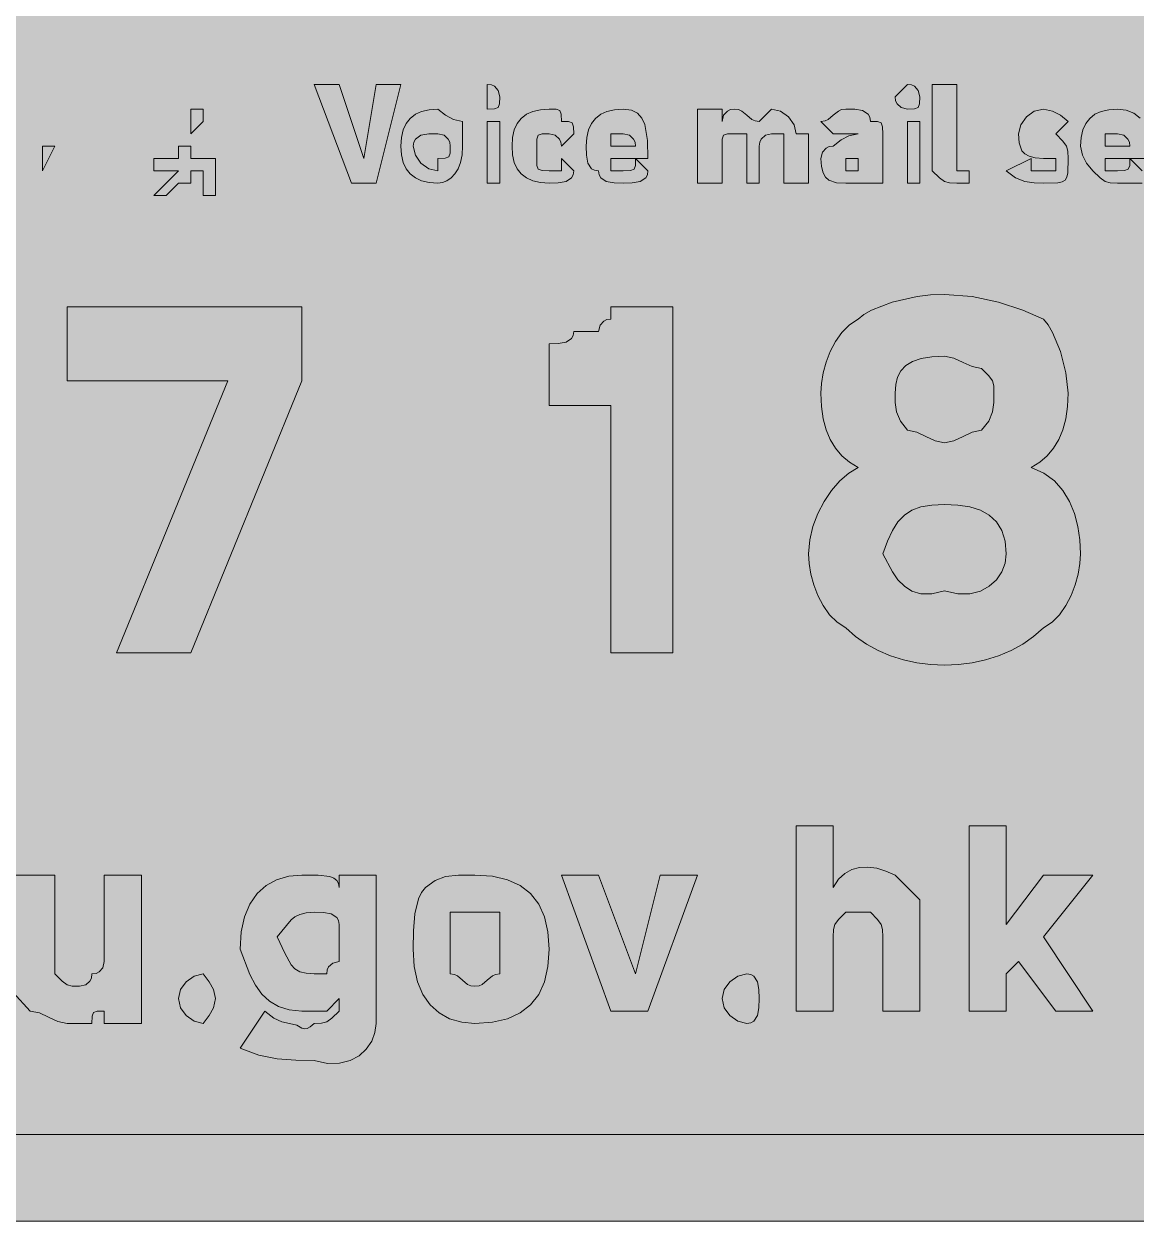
# Model space of a CAD drawing. Header units: metres. Extents: x 49 to 517, y 9 to 262.
# Drawn here: x 236.6 to 344.5, y 9.1 to 125.4 of the extents above; entities that cross this region are included whole.
import ezdxf

# ---------------------------------------------------------------- set-up
doc = ezdxf.new("R2010")
doc.units = ezdxf.units.M
doc.layers.add('FILL_LIME_00FF00', color=7, linetype='Continuous', true_color=0x00ff00)
doc.layers.add('FILL_WHITE_FFFFFF', color=7, linetype='Continuous', true_color=0xffffff)

msp = doc.modelspace()

# ---------------------------------------------------------------- hatches: boundary and pattern name
at = {"layer": 'FILL_LIME_00FF00', "true_color": 0x00ff00}
h = msp.add_hatch(color=7, dxfattribs=at)
h.dxf.hatch_style = 1
h.paths.add_polyline_path([(500.15, 262.26), (501.64, 262.08), (503.18, 261.75), (504.75, 261.27), (506.32, 260.62), (507.86, 259.79), (509.35, 258.76), (510.75, 257.52), (512.04, 256.12), (513.21, 254.61), (514.23, 253.03), (515.1, 251.37), (515.8, 249.66), (516.32, 247.9), (516.64, 246.12), (516.75, 244.32), (516.75, 27.12), (516.56, 25.32), (516.15, 23.52), (515.74, 21.72), (515.55, 19.92), (514.63, 18.31), (513.6, 16.92), (510.75, 13.92), (509.64, 12.85), (508.2, 11.67), (507.39, 11.14), (506.53, 10.71), (505.65, 10.43), (504.75, 10.32), (502.97, 9.63), (501.3, 9.27), (498.75, 9.12), (66.75, 9.12), (64.95, 9.18), (63.17, 9.36), (61.41, 9.69), (59.7, 10.17), (58.04, 10.82), (56.46, 11.65), (54.95, 12.68), (53.55, 13.92), (52.31, 15.32), (51.28, 16.83), (50.45, 18.41), (49.8, 20.07), (49.32, 21.78), (48.99, 23.54), (48.81, 25.32), (48.75, 27.12), (48.75, 244.32), (48.81, 246.12), (48.99, 247.9), (49.32, 249.66), (49.8, 251.37), (50.45, 253.03), (51.28, 254.61), (52.31, 256.12), (53.55, 257.52), (54.95, 258.76), (56.46, 259.79), (58.04, 260.62), (59.7, 261.27), (61.41, 261.75), (63.17, 262.08), (64.95, 262.26), (66.75, 262.32), (498.75, 262.32), (500.15, 262.26)])
h.paths.add_polyline_path([(64.96, 253.7), (63.22, 253.09), (61.6, 252.15), (60.15, 250.92), (58.92, 249.47), (57.97, 247.84), (57.37, 246.11), (57.21, 245.22), (57.15, 244.32), (57.15, 27.12), (57.34, 26.22), (57.75, 25.32), (58.16, 24.42), (58.35, 23.52), (58.56, 22.62), (59.1, 21.72), (60.75, 19.92), (61.86, 19.04), (63.3, 18.27), (64.97, 17.73), (66.75, 17.52), (498.75, 17.52), (499.86, 17.73), (501.3, 18.27), (504.75, 19.92), (505.63, 21.72), (506.4, 23.52), (506.94, 25.32), (507.15, 27.12), (507.15, 244.32), (507.15, 247.92), (506.44, 248.8), (505.95, 249.57), (505.46, 250.11), (505.15, 250.27), (504.75, 250.32), (502.97, 251.89), (501.3, 253.02), (499.86, 253.69), (498.75, 253.92), (66.75, 253.92), (65.85, 253.86), (64.96, 253.7)], flags=16)
h = msp.add_hatch(color=7, dxfattribs=at)
h.dxf.hatch_style = 1
h.paths.add_polyline_path([(269.55, 109.92), (268.35, 109.92), (264.75, 119.52), (267.15, 119.52), (269.55, 112.32), (270.75, 119.52), (273.15, 119.52), (270.75, 109.92), (269.55, 109.92)])
h = msp.add_hatch(color=7, dxfattribs=at)
h.dxf.hatch_style = 1
h.paths.add_polyline_path([(282.73, 117.63), (282.6, 117.27), (282.24, 117.14), (281.55, 117.12), (281.55, 118.32), (281.55, 119.52), (281.95, 119.47), (282.24, 119.33), (282.6, 118.92), (282.75, 118.32), (282.73, 117.63)])
h = msp.add_hatch(color=7, dxfattribs=at)
h.dxf.hatch_style = 1
h.paths.add_polyline_path([(323.53, 117.63), (323.4, 117.27), (323.04, 117.14), (322.35, 117.12), (321.75, 117.27), (321.34, 117.63), (321.2, 117.92), (321.15, 118.32), (322.35, 119.52), (322.75, 119.47), (323.04, 119.33), (323.4, 118.92), (323.55, 118.32), (323.53, 117.63)])
h = msp.add_hatch(color=7, dxfattribs=at)
h.dxf.hatch_style = 1
h.paths.add_polyline_path([(327.15, 112.32), (327.15, 111.12), (328.35, 111.12), (328.35, 109.92), (327.15, 109.92), (326.44, 109.94), (325.95, 110.07), (325.46, 110.43), (324.75, 111.12), (324.75, 119.52), (327.15, 119.52), (327.15, 112.32)])
h = msp.add_hatch(color=7, dxfattribs=at)
h.dxf.hatch_style = 1
h.paths.add_polyline_path([(253.95, 117.12), (253.95, 115.92), (252.75, 114.72), (252.75, 115.92), (252.75, 117.12), (253.95, 117.12)])
h = msp.add_hatch(color=7, dxfattribs=at)
h.dxf.hatch_style = 1
h.paths.add_polyline_path([(278.94, 111.94), (278.71, 111.33), (278.4, 110.82), (278.04, 110.43), (277.63, 110.14), (277.2, 109.98), (276.75, 109.92), (275.91, 109.98), (275.17, 110.14), (274.56, 110.43), (274.05, 110.82), (273.66, 111.33), (273.37, 111.94), (273.21, 112.68), (273.15, 113.52), (273.21, 114.36), (273.37, 115.09), (273.66, 115.71), (274.05, 116.22), (274.56, 116.61), (275.17, 116.89), (275.91, 117.06), (276.75, 117.12), (277.5, 116.52), (278.27, 116.11), (279.15, 115.92), (279.15, 113.52), (279.1, 112.68), (278.94, 111.94)])
h.paths.add_polyline_path([(277.76, 114.21), (277.35, 114.57), (276.75, 114.72), (275.87, 114.7), (275.1, 114.57), (274.56, 114.21), (274.4, 113.92), (274.35, 113.52), (274.56, 112.64), (275.1, 111.87), (275.87, 111.33), (276.75, 111.12), (276.75, 112.32), (277.44, 112.34), (277.8, 112.47), (277.93, 112.83), (277.95, 113.52), (277.9, 113.92), (277.76, 114.21)], flags=16)
h = msp.add_hatch(color=7, dxfattribs=at)
h.dxf.hatch_style = 1
h.paths.add_polyline_path([(288.24, 117.1), (288.6, 116.97), (288.73, 116.61), (288.75, 115.92), (289.44, 115.9), (289.8, 115.77), (289.93, 115.41), (289.95, 114.72), (288.75, 113.52), (288.7, 113.92), (288.56, 114.21), (288.15, 114.57), (287.55, 114.72), (286.86, 114.7), (286.5, 114.57), (286.37, 114.21), (286.35, 113.52), (286.35, 112.32), (286.37, 111.63), (286.5, 111.27), (286.86, 111.14), (287.55, 111.12), (288.75, 111.12), (288.75, 112.32), (289.95, 111.12), (289.9, 110.72), (289.74, 110.43), (289.2, 110.07), (288.43, 109.94), (287.55, 109.92), (286.71, 109.98), (285.98, 110.14), (285.36, 110.43), (284.85, 110.82), (284.46, 111.33), (284.17, 111.94), (284.01, 112.68), (283.95, 113.52), (284.01, 114.36), (284.17, 115.09), (284.46, 115.71), (284.85, 116.22), (285.36, 116.61), (285.98, 116.89), (286.71, 117.06), (287.55, 117.12), (288.24, 117.1)])
h = msp.add_hatch(color=7, dxfattribs=at)
h.dxf.hatch_style = 1
h.paths.add_polyline_path([(296.94, 110.43), (296.4, 110.07), (295.63, 109.94), (294.75, 109.92), (293.87, 109.94), (293.1, 110.07), (292.56, 110.43), (292.4, 110.72), (292.35, 111.12), (291.95, 111.17), (291.66, 111.33), (291.3, 111.87), (291.17, 112.64), (291.15, 113.52), (291.21, 114.36), (291.38, 115.09), (291.66, 115.71), (292.05, 116.22), (292.56, 116.61), (293.17, 116.89), (293.91, 117.06), (294.75, 117.12), (295.54, 117.01), (296.14, 116.71), (296.56, 116.23), (296.85, 115.62), (297.11, 114.08), (297.15, 112.32), (295.95, 112.32), (297.15, 111.12), (297.1, 110.72), (296.94, 110.43)])
h.paths.add_polyline_path([(293.55, 112.32), (293.55, 111.12), (294.75, 111.12), (295.44, 111.14), (295.8, 111.27), (295.93, 111.63), (295.95, 112.32), (293.55, 112.32)], flags=16)
h.paths.add_polyline_path([(295.9, 113.92), (295.76, 114.21), (295.35, 114.57), (294.75, 114.72), (293.55, 114.72), (293.55, 113.52), (295.95, 113.52), (295.9, 113.92)], flags=16)
h = msp.add_hatch(color=7, dxfattribs=at)
h.dxf.hatch_style = 1
h.paths.add_polyline_path([(308.55, 114.57), (308.14, 114.21), (308, 113.92), (307.95, 113.52), (307.95, 109.92), (306.75, 109.92), (306.75, 114.72), (305.55, 114.72), (304.86, 114.7), (304.5, 114.57), (304.37, 114.21), (304.35, 113.52), (304.35, 109.92), (301.95, 109.92), (301.95, 117.12), (304.35, 117.12), (304.35, 115.92), (304.5, 116.52), (304.86, 116.93), (305.15, 117.07), (305.55, 117.12), (305.95, 117.07), (306.26, 116.93), (306.75, 116.52), (307.24, 116.11), (307.55, 115.97), (307.95, 115.92), (309.15, 117.12), (310.03, 116.91), (310.8, 116.37), (311.34, 115.6), (311.55, 114.72), (312.75, 114.72), (312.75, 109.92), (310.35, 109.92), (310.35, 114.72), (309.15, 114.72), (308.55, 114.57)])
h = msp.add_hatch(color=7, dxfattribs=at)
h.dxf.hatch_style = 1
h.paths.add_polyline_path([(318.75, 109.92), (316.35, 109.92), (315.47, 109.96), (314.7, 110.22), (314.39, 110.51), (314.16, 110.93), (314, 111.53), (313.95, 112.32), (314.1, 112.92), (314.46, 113.33), (314.75, 113.47), (315.15, 113.52), (315.9, 114.12), (316.67, 114.53), (317.55, 114.72), (316.35, 114.72), (315.15, 114.72), (313.95, 115.92), (314.35, 115.97), (314.66, 116.11), (315.15, 116.52), (315.64, 116.93), (315.95, 117.07), (316.35, 117.12), (317.23, 117.1), (318, 116.97), (318.54, 116.61), (318.7, 116.32), (318.75, 115.92), (319.44, 115.9), (319.8, 115.77), (319.93, 115.41), (319.95, 114.72), (319.95, 111.12), (319.95, 109.92), (318.75, 109.92)])
h.paths.add_polyline_path([(317.55, 111.12), (317.55, 112.32), (316.35, 112.32), (316.35, 111.12), (317.55, 111.12)], flags=16)
h = msp.add_hatch(color=7, dxfattribs=at)
h.dxf.hatch_style = 1
h.paths.add_polyline_path([(337.8, 113.52), (337.93, 113.03), (337.95, 112.32), (337.91, 110.93), (337.82, 110.51), (337.65, 110.22), (337.36, 110.05), (336.94, 109.96), (335.55, 109.92), (334.65, 109.94), (333.75, 110.07), (332.85, 110.43), (331.95, 111.12), (334.35, 112.32), (334.35, 111.12), (335.55, 111.12), (336.75, 111.12), (336.75, 112.32), (335.55, 112.32), (334.76, 112.37), (334.16, 112.53), (333.74, 112.76), (333.45, 113.07), (333.19, 113.84), (333.15, 114.72), (333.36, 115.6), (333.9, 116.37), (334.67, 116.91), (335.55, 117.12), (336.43, 116.93), (337.2, 116.52), (337.95, 115.92), (336.75, 114.72), (337.44, 114.01), (337.8, 113.52)])
h = msp.add_hatch(color=7, dxfattribs=at)
h.dxf.hatch_style = 1
h.paths.add_polyline_path([(342.75, 109.92), (342.04, 109.94), (341.55, 110.07), (341.06, 110.43), (340.35, 111.12), (339.75, 111.87), (339.34, 112.64), (339.15, 113.52), (339.21, 114.36), (339.37, 115.09), (339.66, 115.71), (340.05, 116.22), (340.56, 116.61), (341.17, 116.89), (341.91, 117.06), (342.75, 117.12), (343.59, 117.01), (344.33, 116.71), (344.94, 116.23), (345.45, 115.62), (345.84, 114.89), (346.13, 114.08), (346.29, 113.22), (346.35, 112.32), (343.95, 112.32), (345.15, 111.12), (345.15, 109.92), (342.75, 109.92)])
h.paths.add_polyline_path([(341.55, 112.32), (341.55, 111.12), (342.75, 111.12), (343.44, 111.14), (343.8, 111.27), (343.93, 111.63), (343.95, 112.32), (341.55, 112.32)], flags=16)
h.paths.add_polyline_path([(343.9, 113.92), (343.76, 114.21), (343.35, 114.57), (342.75, 114.72), (341.55, 114.72), (341.55, 113.52), (343.95, 113.52), (343.9, 113.92)], flags=16)
h = msp.add_hatch(color=7, dxfattribs=at)
h.dxf.hatch_style = 1
h.paths.add_polyline_path([(281.55, 109.92), (281.55, 115.92), (282.75, 115.92), (282.75, 109.92), (281.55, 109.92)])
h = msp.add_hatch(color=7, dxfattribs=at)
h.dxf.hatch_style = 1
h.paths.add_polyline_path([(322.35, 109.92), (322.35, 115.92), (323.55, 115.92), (323.55, 109.92), (322.35, 109.92)])
h = msp.add_hatch(color=7, dxfattribs=at)
h.dxf.hatch_style = 1
h.paths.add_polyline_path([(239.55, 113.52), (238.35, 111.12), (238.35, 112.32), (238.35, 113.52), (239.55, 113.52)])
h = msp.add_hatch(color=7, dxfattribs=at)
h.dxf.hatch_style = 1
h.paths.add_polyline_path([(253.95, 111.12), (252.75, 111.12), (252.75, 109.92), (251.55, 109.92), (250.35, 108.72), (249.15, 108.72), (250.35, 109.92), (251.55, 111.12), (249.15, 111.12), (249.15, 112.32), (251.55, 112.32), (251.55, 113.52), (252.75, 113.52), (252.75, 112.32), (255.15, 112.32), (255.15, 109.92), (255.15, 108.72), (253.95, 108.72), (253.95, 109.92), (253.95, 111.12)])
h = msp.add_hatch(color=7, dxfattribs=at)
h.dxf.hatch_style = 1
h.paths.add_polyline_path([(321.96, 63.63), (320.7, 64.02), (319.49, 64.53), (318.36, 65.14), (317.3, 65.88), (316.35, 66.72), (315.51, 67.28), (314.78, 68.01), (314.16, 68.89), (313.65, 69.87), (313.26, 70.9), (312.98, 71.95), (312.81, 72.97), (312.75, 73.92), (312.86, 75.27), (313.16, 76.58), (313.64, 77.84), (314.25, 79.02), (314.98, 80.08), (315.79, 81.01), (316.65, 81.76), (317.55, 82.32), (316.71, 82.83), (315.98, 83.44), (315.36, 84.18), (314.85, 85.02), (314.46, 85.98), (314.17, 87.04), (314.01, 88.23), (313.95, 89.52), (314.01, 90.47), (314.17, 91.49), (314.46, 92.54), (314.85, 93.57), (315.36, 94.55), (315.98, 95.43), (316.71, 96.16), (317.55, 96.72), (318.11, 97.17), (318.86, 97.6), (320.85, 98.37), (323.29, 98.91), (324.6, 99.07), (325.95, 99.12), (328.63, 98.91), (331.2, 98.37), (333.54, 97.6), (335.55, 96.72), (336, 96.16), (336.43, 95.43), (337.2, 93.57), (337.74, 91.49), (337.95, 89.52), (337.89, 88.23), (337.72, 87.04), (337.44, 85.98), (337.05, 85.02), (336.54, 84.18), (335.92, 83.44), (335.19, 82.83), (334.35, 82.32), (335.59, 81.76), (336.62, 81.01), (337.45, 80.08), (338.1, 79.02), (338.58, 77.84), (338.91, 76.58), (339.09, 75.27), (339.15, 73.92), (339.09, 72.97), (338.92, 71.95), (338.64, 70.9), (338.25, 69.87), (337.74, 68.89), (337.13, 68.01), (336.39, 67.28), (335.55, 66.72), (334.6, 65.88), (333.54, 65.14), (332.41, 64.53), (331.2, 64.02), (329.94, 63.63), (328.63, 63.34), (327.3, 63.18), (325.95, 63.12), (324.6, 63.18), (323.27, 63.34), (321.96, 63.63)])
h.paths.add_polyline_path([(322.79, 78.15), (322.05, 77.67), (321.43, 77.02), (320.89, 76.19), (320.4, 75.16), (319.95, 73.92), (320.89, 72.18), (321.43, 71.41), (322.05, 70.77), (322.79, 70.3), (323.66, 70.04), (324.71, 70.03), (325.95, 70.32), (327.24, 70.03), (328.41, 70.04), (329.43, 70.3), (330.3, 70.77), (331, 71.41), (331.52, 72.18), (331.84, 73.03), (331.95, 73.92), (331.84, 75.16), (331.52, 76.19), (331, 77.02), (330.3, 77.67), (329.43, 78.15), (328.41, 78.48), (327.24, 78.66), (325.95, 78.72), (324.71, 78.66), (323.66, 78.48), (322.79, 78.15)], flags=16)
h.paths.add_polyline_path([(330.6, 90.72), (330.24, 91.21), (329.55, 91.92), (328.65, 92.11), (327.75, 92.52), (326.85, 92.93), (325.95, 93.12), (324.71, 93.06), (323.68, 92.89), (322.85, 92.61), (322.2, 92.22), (321.72, 91.71), (321.39, 91.09), (321.21, 90.36), (321.15, 89.52), (321.17, 88.62), (321.3, 87.72), (321.66, 86.82), (322.35, 85.92), (323.25, 85.73), (324.15, 85.32), (325.05, 84.91), (325.95, 84.72), (326.85, 84.91), (327.75, 85.32), (328.65, 85.73), (329.55, 85.92), (330.24, 86.82), (330.6, 87.72), (330.73, 88.62), (330.75, 89.52), (330.73, 90.23), (330.6, 90.72)], flags=16)
h = msp.add_hatch(color=7, dxfattribs=at)
h.dxf.hatch_style = 1
h.paths.add_polyline_path([(256.35, 90.72), (240.75, 90.72), (240.75, 97.92), (263.55, 97.92), (263.55, 90.72), (252.75, 64.32), (245.55, 64.32), (256.35, 90.72)])
h = msp.add_hatch(color=7, dxfattribs=at)
h.dxf.hatch_style = 1
h.paths.add_polyline_path([(299.55, 64.32), (293.55, 64.32), (293.55, 88.32), (287.55, 88.32), (287.55, 94.32), (288.43, 94.34), (289.2, 94.47), (289.74, 94.83), (289.9, 95.12), (289.95, 95.52), (292.35, 95.52), (292.5, 96.12), (292.86, 96.53), (293.15, 96.67), (293.55, 96.72), (293.55, 97.92), (299.55, 97.92), (299.55, 64.32)])
h = msp.add_hatch(color=7, dxfattribs=at)
h.dxf.hatch_style = 1
h.paths.add_polyline_path([(315.65, 42.31), (316.26, 42.89), (316.94, 43.27), (317.7, 43.47), (318.51, 43.5), (319.37, 43.38), (320.25, 43.11), (321.15, 42.72), (323.55, 40.32), (323.55, 37.92), (323.55, 29.52), (319.95, 29.52), (319.95, 36.72), (319.93, 37.43), (319.8, 37.92), (319.44, 38.41), (318.75, 39.12), (317.55, 39.12), (316.35, 39.12), (315.66, 38.41), (315.3, 37.92), (315.17, 37.43), (315.15, 36.72), (315.15, 29.52), (311.55, 29.52), (311.55, 47.52), (315.15, 47.52), (315.15, 41.52), (315.65, 42.31)])
h = msp.add_hatch(color=7, dxfattribs=at)
h.dxf.hatch_style = 1
h.paths.add_polyline_path([(328.35, 47.52), (331.95, 47.52), (331.95, 37.92), (335.55, 42.72), (340.35, 42.72), (335.55, 36.72), (340.35, 29.52), (336.75, 29.52), (333.15, 34.32), (331.95, 33.12), (331.95, 29.52), (328.35, 29.52), (328.35, 47.52)])
h = msp.add_hatch(color=7, dxfattribs=at)
h.dxf.hatch_style = 1
h.paths.add_polyline_path([(247.95, 42.72), (247.95, 28.32), (244.35, 28.32), (244.35, 29.52), (243.66, 29.5), (243.3, 29.37), (243.17, 29.01), (243.15, 28.32), (240.75, 28.32), (239.85, 28.51), (238.95, 28.92), (238.05, 29.33), (237.15, 29.52), (235.5, 31.32), (234.96, 32.22), (234.75, 33.12), (234.75, 42.72), (239.55, 42.72), (239.55, 34.32), (239.55, 33.12), (240.26, 32.43), (240.75, 32.07), (241.24, 31.94), (241.95, 31.92), (242.55, 32.07), (242.96, 32.43), (243.1, 32.72), (243.15, 33.12), (243.55, 33.17), (243.84, 33.31), (244.2, 33.72), (244.35, 34.32), (244.35, 42.72), (247.95, 42.72)])
h = msp.add_hatch(color=7, dxfattribs=at)
h.dxf.hatch_style = 1
h.paths.add_polyline_path([(270.32, 26.58), (269.8, 25.81), (269.1, 25.17), (268.23, 24.7), (267.21, 24.44), (266.04, 24.43), (264.75, 24.72), (262.95, 24.74), (261.15, 24.87), (259.35, 25.23), (257.55, 25.92), (259.95, 29.52), (260.83, 28.83), (261.6, 28.47), (262.35, 28.32), (263.06, 28.15), (263.55, 27.87), (263.78, 27.79), (264.04, 27.81), (264.35, 27.98), (264.75, 28.32), (265.46, 28.34), (265.95, 28.47), (266.44, 28.83), (267.15, 29.52), (267.15, 30.72), (265.95, 29.52), (263.55, 29.52), (262.31, 29.63), (261.26, 29.95), (260.39, 30.47), (259.65, 31.17), (259.03, 32.04), (258.49, 33.06), (257.55, 35.52), (257.66, 37.21), (257.98, 38.67), (258.5, 39.91), (259.2, 40.92), (260.07, 41.71), (261.09, 42.27), (262.26, 42.61), (263.55, 42.72), (265.12, 42.7), (266.25, 42.57), (266.64, 42.43), (266.92, 42.21), (267.09, 41.92), (267.15, 41.52), (267.15, 42.72), (270.75, 42.72), (270.75, 28.32), (270.64, 27.43), (270.32, 26.58)])
h.paths.add_polyline_path([(266.94, 38.61), (266.4, 38.97), (265.63, 39.1), (264.75, 39.12), (263.96, 39.07), (263.34, 38.91), (262.87, 38.68), (262.5, 38.37), (261.15, 36.72), (261.88, 35.14), (262.5, 34.02), (262.87, 33.63), (263.34, 33.34), (263.96, 33.18), (264.75, 33.12), (265.95, 33.12), (266, 33.52), (266.14, 33.81), (266.55, 34.17), (267.15, 34.32), (267.15, 37.92), (267.1, 38.32), (266.94, 38.61)], flags=16)
h = msp.add_hatch(color=7, dxfattribs=at)
h.dxf.hatch_style = 1
h.paths.add_polyline_path([(287.1, 32.37), (286.54, 31.13), (285.75, 30.12), (284.74, 29.33), (283.5, 28.77), (282.04, 28.43), (280.35, 28.32), (279.06, 28.43), (277.89, 28.77), (276.87, 29.33), (276, 30.12), (275.3, 31.13), (274.78, 32.37), (274.46, 33.83), (274.35, 35.52), (274.37, 37.3), (274.5, 38.97), (274.86, 40.41), (275.15, 41.02), (275.55, 41.52), (276.47, 42.21), (277.5, 42.57), (278.76, 42.7), (280.35, 42.72), (282.04, 42.61), (283.5, 42.27), (284.74, 41.71), (285.75, 40.92), (286.54, 39.91), (287.1, 38.67), (287.44, 37.21), (287.55, 35.52), (287.44, 33.83), (287.1, 32.37)])
h.paths.add_polyline_path([(280.35, 39.12), (277.95, 39.12), (277.95, 35.52), (277.95, 33.12), (278.35, 33.07), (278.66, 32.93), (279.15, 32.52), (279.64, 32.11), (279.95, 31.97), (280.35, 31.92), (280.75, 31.97), (281.06, 32.11), (281.55, 32.52), (282.04, 32.93), (282.35, 33.07), (282.75, 33.12), (282.75, 35.52), (282.75, 39.12), (280.35, 39.12)], flags=16)
h = msp.add_hatch(color=7, dxfattribs=at)
h.dxf.hatch_style = 1
h.paths.add_polyline_path([(288.75, 42.72), (292.35, 42.72), (295.95, 33.12), (298.35, 42.72), (301.95, 42.72), (297.15, 29.52), (295.95, 29.52), (293.55, 29.52), (288.75, 42.72)])
h = msp.add_hatch(color=7, dxfattribs=at)
h.dxf.hatch_style = 1
h.paths.add_polyline_path([(254.96, 29.84), (254.55, 29.07), (253.95, 28.32), (253.07, 28.53), (252.3, 29.07), (251.76, 29.84), (251.55, 30.72), (251.76, 31.6), (252.3, 32.37), (253.07, 32.91), (253.95, 33.12), (254.55, 32.37), (254.96, 31.6), (255.15, 30.72), (254.96, 29.84)])
h = msp.add_hatch(color=7, dxfattribs=at)
h.dxf.hatch_style = 1
h.paths.add_polyline_path([(307.93, 29.84), (307.8, 29.07), (307.44, 28.53), (307.15, 28.37), (306.75, 28.32), (305.87, 28.53), (305.1, 29.07), (304.56, 29.84), (304.35, 30.72), (304.56, 31.6), (305.1, 32.37), (305.87, 32.91), (306.75, 33.12), (307.15, 33.07), (307.44, 32.91), (307.8, 32.37), (307.93, 31.6), (307.95, 30.72), (307.93, 29.84)])
at = {"layer": 'FILL_WHITE_FFFFFF', "true_color": 0xffffff}
h = msp.add_hatch(color=7, dxfattribs=at)
h.dxf.hatch_style = 1
h.paths.add_polyline_path([(498.75, 253.92), (499.86, 253.69), (501.3, 253.02), (502.97, 251.89), (504.75, 250.32), (505.63, 249.21), (506.4, 247.77), (506.94, 246.1), (507.15, 244.32), (507.15, 27.12), (506.94, 25.32), (506.4, 23.52), (505.63, 21.72), (504.75, 19.92), (501.3, 18.27), (499.86, 17.73), (498.75, 17.52), (66.75, 17.52), (65.85, 17.54), (64.95, 17.67), (64.05, 18.03), (63.15, 18.72), (62.27, 18.91), (61.5, 19.32), (60.75, 19.92), (59.1, 21.72), (58.56, 22.62), (58.35, 23.52), (58.16, 24.42), (57.75, 25.32), (57.34, 26.22), (57.15, 27.12), (57.15, 244.32), (57.21, 245.22), (57.37, 246.11), (57.97, 247.84), (58.92, 249.47), (60.15, 250.92), (61.6, 252.15), (63.22, 253.09), (64.96, 253.7), (65.85, 253.86), (66.75, 253.92), (498.75, 253.92)])

# ---------------------------------------------------------------- linework, layer by layer
at = {"layer": 'FILL_LIME_00FF00', "lineweight": 0, "true_color": 0x00ff00}
for points in [[(66.75, 17.52), (498.75, 17.52), (499.86, 17.73), (501.3, 18.27), (504.75, 19.92), (505.63, 21.72), (506.4, 23.52), (506.94, 25.32), (507.15, 27.12), (507.15, 244.32), (507.15, 247.92), (506.44, 248.8), (505.95, 249.57), (505.46, 250.11), (505.15, 250.27), (504.75, 250.32), (502.97, 251.89), (501.3, 253.02), (499.86, 253.69), (498.75, 253.92), (66.75, 253.92)], [(345.15, 109.92), (342.75, 109.92), (342.04, 109.94), (341.55, 110.07), (341.06, 110.43), (340.35, 111.12), (339.75, 111.87), (339.34, 112.64), (339.15, 113.52), (339.21, 114.36), (339.37, 115.09), (339.66, 115.71), (340.05, 116.22), (340.56, 116.61), (341.17, 116.89), (341.91, 117.06), (342.75, 117.12), (343.59, 117.01), (344.33, 116.71), (344.94, 116.23)], [(346.35, 112.32), (343.95, 112.32), (345.15, 111.12)], [(234.75, 42.72), (239.55, 42.72), (239.55, 34.32), (239.55, 33.12), (240.26, 32.43), (240.75, 32.07), (241.24, 31.94), (241.95, 31.92), (242.55, 32.07), (242.96, 32.43), (243.1, 32.72), (243.15, 33.12), (243.55, 33.17), (243.84, 33.31), (244.2, 33.72), (244.35, 34.32), (244.35, 42.72), (247.95, 42.72), (247.95, 28.32), (244.35, 28.32), (244.35, 29.52), (243.66, 29.5), (243.3, 29.37), (243.17, 29.01), (243.15, 28.32), (240.75, 28.32), (239.85, 28.51), (238.95, 28.92), (238.05, 29.33), (237.15, 29.52), (235.5, 31.32)], [(498.75, 9.12), (66.75, 9.12)]]:
    msp.add_lwpolyline(points, dxfattribs=at)
for points in [[(269.55, 109.92), (268.35, 109.92), (264.75, 119.52), (267.15, 119.52), (269.55, 112.32), (270.75, 119.52), (273.15, 119.52), (270.75, 109.92)], [(282.73, 117.63), (282.6, 117.27), (282.24, 117.14), (281.55, 117.12), (281.55, 118.32), (281.55, 119.52), (281.95, 119.47), (282.24, 119.33), (282.6, 118.92), (282.75, 118.32)], [(323.53, 117.63), (323.4, 117.27), (323.04, 117.14), (322.35, 117.12), (321.75, 117.27), (321.34, 117.63), (321.2, 117.92), (321.15, 118.32), (322.35, 119.52), (322.75, 119.47), (323.04, 119.33), (323.4, 118.92), (323.55, 118.32)], [(327.15, 112.32), (327.15, 111.12), (328.35, 111.12), (328.35, 109.92), (327.15, 109.92), (326.44, 109.94), (325.95, 110.07), (325.46, 110.43), (324.75, 111.12), (324.75, 119.52), (327.15, 119.52)], [(253.95, 117.12), (253.95, 115.92), (252.75, 114.72), (252.75, 115.92), (252.75, 117.12)], [(278.94, 111.94), (278.71, 111.33), (278.4, 110.82), (278.04, 110.43), (277.63, 110.14), (277.2, 109.98), (276.75, 109.92), (275.91, 109.98), (275.17, 110.14), (274.56, 110.43), (274.05, 110.82), (273.66, 111.33), (273.37, 111.94), (273.21, 112.68), (273.15, 113.52), (273.21, 114.36), (273.37, 115.09), (273.66, 115.71), (274.05, 116.22), (274.56, 116.61), (275.17, 116.89), (275.91, 117.06), (276.75, 117.12), (277.5, 116.52), (278.27, 116.11), (279.15, 115.92), (279.15, 113.52), (279.1, 112.68)], [(288.24, 117.1), (288.6, 116.97), (288.73, 116.61), (288.75, 115.92), (289.44, 115.9), (289.8, 115.77), (289.93, 115.41), (289.95, 114.72), (288.75, 113.52), (288.7, 113.92), (288.56, 114.21), (288.15, 114.57), (287.55, 114.72), (286.86, 114.7), (286.5, 114.57), (286.37, 114.21), (286.35, 113.52), (286.35, 112.32), (286.37, 111.63), (286.5, 111.27), (286.86, 111.14), (287.55, 111.12), (288.75, 111.12), (288.75, 112.32), (289.95, 111.12), (289.9, 110.72), (289.74, 110.43), (289.2, 110.07), (288.43, 109.94), (287.55, 109.92), (286.71, 109.98), (285.98, 110.14), (285.36, 110.43), (284.85, 110.82), (284.46, 111.33), (284.17, 111.94), (284.01, 112.68), (283.95, 113.52), (284.01, 114.36), (284.17, 115.09), (284.46, 115.71), (284.85, 116.22), (285.36, 116.61), (285.98, 116.89), (286.71, 117.06), (287.55, 117.12)], [(296.94, 110.43), (296.4, 110.07), (295.63, 109.94), (294.75, 109.92), (293.87, 109.94), (293.1, 110.07), (292.56, 110.43), (292.4, 110.72), (292.35, 111.12), (291.95, 111.17), (291.66, 111.33), (291.3, 111.87), (291.17, 112.64), (291.15, 113.52), (291.21, 114.36), (291.38, 115.09), (291.66, 115.71), (292.05, 116.22), (292.56, 116.61), (293.17, 116.89), (293.91, 117.06), (294.75, 117.12), (295.54, 117.01), (296.14, 116.71), (296.56, 116.23), (296.85, 115.62), (297.11, 114.08), (297.15, 112.32), (295.95, 112.32), (297.15, 111.12), (297.1, 110.72)], [(308.55, 114.57), (308.14, 114.21), (308, 113.92), (307.95, 113.52), (307.95, 109.92), (306.75, 109.92), (306.75, 114.72), (305.55, 114.72), (304.86, 114.7), (304.5, 114.57), (304.37, 114.21), (304.35, 113.52), (304.35, 109.92), (301.95, 109.92), (301.95, 117.12), (304.35, 117.12), (304.35, 115.92), (304.5, 116.52), (304.86, 116.93), (305.15, 117.07), (305.55, 117.12), (305.95, 117.07), (306.26, 116.93), (306.75, 116.52), (307.24, 116.11), (307.55, 115.97), (307.95, 115.92), (309.15, 117.12), (310.03, 116.91), (310.8, 116.37), (311.34, 115.6), (311.55, 114.72), (312.75, 114.72), (312.75, 109.92), (310.35, 109.92), (310.35, 114.72), (309.15, 114.72)], [(318.75, 109.92), (316.35, 109.92), (315.47, 109.96), (314.7, 110.22), (314.39, 110.51), (314.16, 110.93), (314, 111.53), (313.95, 112.32), (314.1, 112.92), (314.46, 113.33), (314.75, 113.47), (315.15, 113.52), (315.9, 114.12), (316.67, 114.53), (317.55, 114.72), (316.35, 114.72), (315.15, 114.72), (313.95, 115.92), (314.35, 115.97), (314.66, 116.11), (315.15, 116.52), (315.64, 116.93), (315.95, 117.07), (316.35, 117.12), (317.23, 117.1), (318, 116.97), (318.54, 116.61), (318.7, 116.32), (318.75, 115.92), (319.44, 115.9), (319.8, 115.77), (319.93, 115.41), (319.95, 114.72), (319.95, 111.12), (319.95, 109.92)], [(337.8, 113.52), (337.93, 113.03), (337.95, 112.32), (337.91, 110.93), (337.82, 110.51), (337.65, 110.22), (337.36, 110.05), (336.94, 109.96), (335.55, 109.92), (334.65, 109.94), (333.75, 110.07), (332.85, 110.43), (331.95, 111.12), (334.35, 112.32), (334.35, 111.12), (335.55, 111.12), (336.75, 111.12), (336.75, 112.32), (335.55, 112.32), (334.76, 112.37), (334.16, 112.53), (333.74, 112.76), (333.45, 113.07), (333.19, 113.84), (333.15, 114.72), (333.36, 115.6), (333.9, 116.37), (334.67, 116.91), (335.55, 117.12), (336.43, 116.93), (337.2, 116.52), (337.95, 115.92), (336.75, 114.72), (337.44, 114.01)], [(281.55, 109.92), (281.55, 115.92), (282.75, 115.92), (282.75, 109.92)], [(322.35, 109.92), (322.35, 115.92), (323.55, 115.92), (323.55, 109.92)], [(277.76, 114.21), (277.35, 114.57), (276.75, 114.72), (275.87, 114.7), (275.1, 114.57), (274.56, 114.21), (274.4, 113.92), (274.35, 113.52), (274.56, 112.64), (275.1, 111.87), (275.87, 111.33), (276.75, 111.12), (276.75, 112.32), (277.44, 112.34), (277.8, 112.47), (277.93, 112.83), (277.95, 113.52), (277.9, 113.92)], [(295.9, 113.92), (295.76, 114.21), (295.35, 114.57), (294.75, 114.72), (293.55, 114.72), (293.55, 113.52), (295.95, 113.52)], [(343.9, 113.92), (343.76, 114.21), (343.35, 114.57), (342.75, 114.72), (341.55, 114.72), (341.55, 113.52), (343.95, 113.52)], [(239.55, 113.52), (238.35, 111.12), (238.35, 112.32), (238.35, 113.52)], [(253.95, 111.12), (252.75, 111.12), (252.75, 109.92), (251.55, 109.92), (250.35, 108.72), (249.15, 108.72), (250.35, 109.92), (251.55, 111.12), (249.15, 111.12), (249.15, 112.32), (251.55, 112.32), (251.55, 113.52), (252.75, 113.52), (252.75, 112.32), (255.15, 112.32), (255.15, 109.92), (255.15, 108.72), (253.95, 108.72), (253.95, 109.92)], [(293.55, 112.32), (293.55, 111.12), (294.75, 111.12), (295.44, 111.14), (295.8, 111.27), (295.93, 111.63), (295.95, 112.32)], [(317.55, 111.12), (317.55, 112.32), (316.35, 112.32), (316.35, 111.12)], [(341.55, 112.32), (341.55, 111.12), (342.75, 111.12), (343.44, 111.14), (343.8, 111.27), (343.93, 111.63), (343.95, 112.32)], [(321.96, 63.63), (320.7, 64.02), (319.49, 64.53), (318.36, 65.14), (317.3, 65.88), (316.35, 66.72), (315.51, 67.28), (314.78, 68.01), (314.16, 68.89), (313.65, 69.87), (313.26, 70.9), (312.98, 71.95), (312.81, 72.97), (312.75, 73.92), (312.86, 75.27), (313.16, 76.58), (313.64, 77.84), (314.25, 79.02), (314.98, 80.08), (315.79, 81.01), (316.65, 81.76), (317.55, 82.32), (316.71, 82.83), (315.98, 83.44), (315.36, 84.18), (314.85, 85.02), (314.46, 85.98), (314.17, 87.04), (314.01, 88.23), (313.95, 89.52), (314.01, 90.47), (314.17, 91.49), (314.46, 92.54), (314.85, 93.57), (315.36, 94.55), (315.98, 95.43), (316.71, 96.16), (317.55, 96.72), (318.11, 97.17), (318.86, 97.6), (320.85, 98.37), (323.29, 98.91), (324.6, 99.07), (325.95, 99.12), (328.63, 98.91), (331.2, 98.37), (333.54, 97.6), (335.55, 96.72), (336, 96.16), (336.43, 95.43), (337.2, 93.57), (337.74, 91.49), (337.95, 89.52), (337.89, 88.23), (337.72, 87.04), (337.44, 85.98), (337.05, 85.02), (336.54, 84.18), (335.92, 83.44), (335.19, 82.83), (334.35, 82.32), (335.59, 81.76), (336.62, 81.01), (337.45, 80.08), (338.1, 79.02), (338.58, 77.84), (338.91, 76.58), (339.09, 75.27), (339.15, 73.92), (339.09, 72.97), (338.92, 71.95), (338.64, 70.9), (338.25, 69.87), (337.74, 68.89), (337.13, 68.01), (336.39, 67.28), (335.55, 66.72), (334.6, 65.88), (333.54, 65.14), (332.41, 64.53), (331.2, 64.02), (329.94, 63.63), (328.63, 63.34), (327.3, 63.18), (325.95, 63.12), (324.6, 63.18), (323.27, 63.34)], [(256.35, 90.72), (240.75, 90.72), (240.75, 97.92), (263.55, 97.92), (263.55, 90.72), (252.75, 64.32), (245.55, 64.32)], [(299.55, 64.32), (293.55, 64.32), (293.55, 88.32), (287.55, 88.32), (287.55, 94.32), (288.43, 94.34), (289.2, 94.47), (289.74, 94.83), (289.9, 95.12), (289.95, 95.52), (292.35, 95.52), (292.5, 96.12), (292.86, 96.53), (293.15, 96.67), (293.55, 96.72), (293.55, 97.92), (299.55, 97.92)], [(330.6, 90.72), (330.24, 91.21), (329.55, 91.92), (328.65, 92.11), (327.75, 92.52), (326.85, 92.93), (325.95, 93.12), (324.71, 93.06), (323.68, 92.89), (322.85, 92.61), (322.2, 92.22), (321.72, 91.71), (321.39, 91.09), (321.21, 90.36), (321.15, 89.52), (321.17, 88.62), (321.3, 87.72), (321.66, 86.82), (322.35, 85.92), (323.25, 85.73), (324.15, 85.32), (325.05, 84.91), (325.95, 84.72), (326.85, 84.91), (327.75, 85.32), (328.65, 85.73), (329.55, 85.92), (330.24, 86.82), (330.6, 87.72), (330.73, 88.62), (330.75, 89.52), (330.73, 90.23)], [(322.79, 78.15), (322.05, 77.67), (321.43, 77.02), (320.89, 76.19), (320.4, 75.16), (319.95, 73.92), (320.89, 72.18), (321.43, 71.41), (322.05, 70.77), (322.79, 70.3), (323.66, 70.04), (324.71, 70.03), (325.95, 70.32), (327.24, 70.03), (328.41, 70.04), (329.43, 70.3), (330.3, 70.77), (331, 71.41), (331.52, 72.18), (331.84, 73.03), (331.95, 73.92), (331.84, 75.16), (331.52, 76.19), (331, 77.02), (330.3, 77.67), (329.43, 78.15), (328.41, 78.48), (327.24, 78.66), (325.95, 78.72), (324.71, 78.66), (323.66, 78.48)], [(315.65, 42.31), (316.26, 42.89), (316.94, 43.27), (317.7, 43.47), (318.51, 43.5), (319.37, 43.38), (320.25, 43.11), (321.15, 42.72), (323.55, 40.32), (323.55, 37.92), (323.55, 29.52), (319.95, 29.52), (319.95, 36.72), (319.93, 37.43), (319.8, 37.92), (319.44, 38.41), (318.75, 39.12), (317.55, 39.12), (316.35, 39.12), (315.66, 38.41), (315.3, 37.92), (315.17, 37.43), (315.15, 36.72), (315.15, 29.52), (311.55, 29.52), (311.55, 47.52), (315.15, 47.52), (315.15, 41.52)], [(328.35, 47.52), (331.95, 47.52), (331.95, 37.92), (335.55, 42.72), (340.35, 42.72), (335.55, 36.72), (340.35, 29.52), (336.75, 29.52), (333.15, 34.32), (331.95, 33.12), (331.95, 29.52), (328.35, 29.52)], [(270.32, 26.58), (269.8, 25.81), (269.1, 25.17), (268.23, 24.7), (267.21, 24.44), (266.04, 24.43), (264.75, 24.72), (262.95, 24.74), (261.15, 24.87), (259.35, 25.23), (257.55, 25.92), (259.95, 29.52), (260.83, 28.83), (261.6, 28.47), (262.35, 28.32), (263.06, 28.15), (263.55, 27.87), (263.78, 27.79), (264.04, 27.81), (264.35, 27.98), (264.75, 28.32), (265.46, 28.34), (265.95, 28.47), (266.44, 28.83), (267.15, 29.52), (267.15, 30.72), (265.95, 29.52), (263.55, 29.52), (262.31, 29.63), (261.26, 29.95), (260.39, 30.47), (259.65, 31.17), (259.03, 32.04), (258.49, 33.06), (257.55, 35.52), (257.66, 37.21), (257.98, 38.67), (258.5, 39.91), (259.2, 40.92), (260.07, 41.71), (261.09, 42.27), (262.26, 42.61), (263.55, 42.72), (265.12, 42.7), (266.25, 42.57), (266.64, 42.43), (266.92, 42.21), (267.09, 41.92), (267.15, 41.52), (267.15, 42.72), (270.75, 42.72), (270.75, 28.32), (270.64, 27.43)], [(287.1, 32.37), (286.54, 31.13), (285.75, 30.12), (284.74, 29.33), (283.5, 28.77), (282.04, 28.43), (280.35, 28.32), (279.06, 28.43), (277.89, 28.77), (276.87, 29.33), (276, 30.12), (275.3, 31.13), (274.78, 32.37), (274.46, 33.83), (274.35, 35.52), (274.37, 37.3), (274.5, 38.97), (274.86, 40.41), (275.15, 41.02), (275.55, 41.52), (276.47, 42.21), (277.5, 42.57), (278.76, 42.7), (280.35, 42.72), (282.04, 42.61), (283.5, 42.27), (284.74, 41.71), (285.75, 40.92), (286.54, 39.91), (287.1, 38.67), (287.44, 37.21), (287.55, 35.52), (287.44, 33.83)], [(288.75, 42.72), (292.35, 42.72), (295.95, 33.12), (298.35, 42.72), (301.95, 42.72), (297.15, 29.52), (295.95, 29.52), (293.55, 29.52)], [(266.94, 38.61), (266.4, 38.97), (265.63, 39.1), (264.75, 39.12), (263.96, 39.07), (263.34, 38.91), (262.87, 38.68), (262.5, 38.37), (261.15, 36.72), (261.88, 35.14), (262.5, 34.02), (262.87, 33.63), (263.34, 33.34), (263.96, 33.18), (264.75, 33.12), (265.95, 33.12), (266, 33.52), (266.14, 33.81), (266.55, 34.17), (267.15, 34.32), (267.15, 37.92), (267.1, 38.32)], [(280.35, 39.12), (277.95, 39.12), (277.95, 35.52), (277.95, 33.12), (278.35, 33.07), (278.66, 32.93), (279.15, 32.52), (279.64, 32.11), (279.95, 31.97), (280.35, 31.92), (280.75, 31.97), (281.06, 32.11), (281.55, 32.52), (282.04, 32.93), (282.35, 33.07), (282.75, 33.12), (282.75, 35.52), (282.75, 39.12)], [(254.96, 29.84), (254.55, 29.07), (253.95, 28.32), (253.07, 28.53), (252.3, 29.07), (251.76, 29.84), (251.55, 30.72), (251.76, 31.6), (252.3, 32.37), (253.07, 32.91), (253.95, 33.12), (254.55, 32.37), (254.96, 31.6), (255.15, 30.72)], [(307.93, 29.84), (307.8, 29.07), (307.44, 28.53), (307.15, 28.37), (306.75, 28.32), (305.87, 28.53), (305.1, 29.07), (304.56, 29.84), (304.35, 30.72), (304.56, 31.6), (305.1, 32.37), (305.87, 32.91), (306.75, 33.12), (307.15, 33.07), (307.44, 32.91), (307.8, 32.37), (307.93, 31.6), (307.95, 30.72)]]:
    msp.add_lwpolyline(points, close=True, dxfattribs=at)
at = {"layer": 'FILL_WHITE_FFFFFF', "lineweight": 0, "true_color": 0xffffff}
msp.add_lwpolyline([(66.75, 253.92), (498.75, 253.92), (499.86, 253.69), (501.3, 253.02), (502.97, 251.89), (504.75, 250.32), (505.63, 249.21), (506.4, 247.77), (506.94, 246.1), (507.15, 244.32), (507.15, 27.12), (506.94, 25.32), (506.4, 23.52), (505.63, 21.72), (504.75, 19.92), (501.3, 18.27), (499.86, 17.73), (498.75, 17.52), (66.75, 17.52)], dxfattribs=at)

doc.saveas('drawing.dxf')
